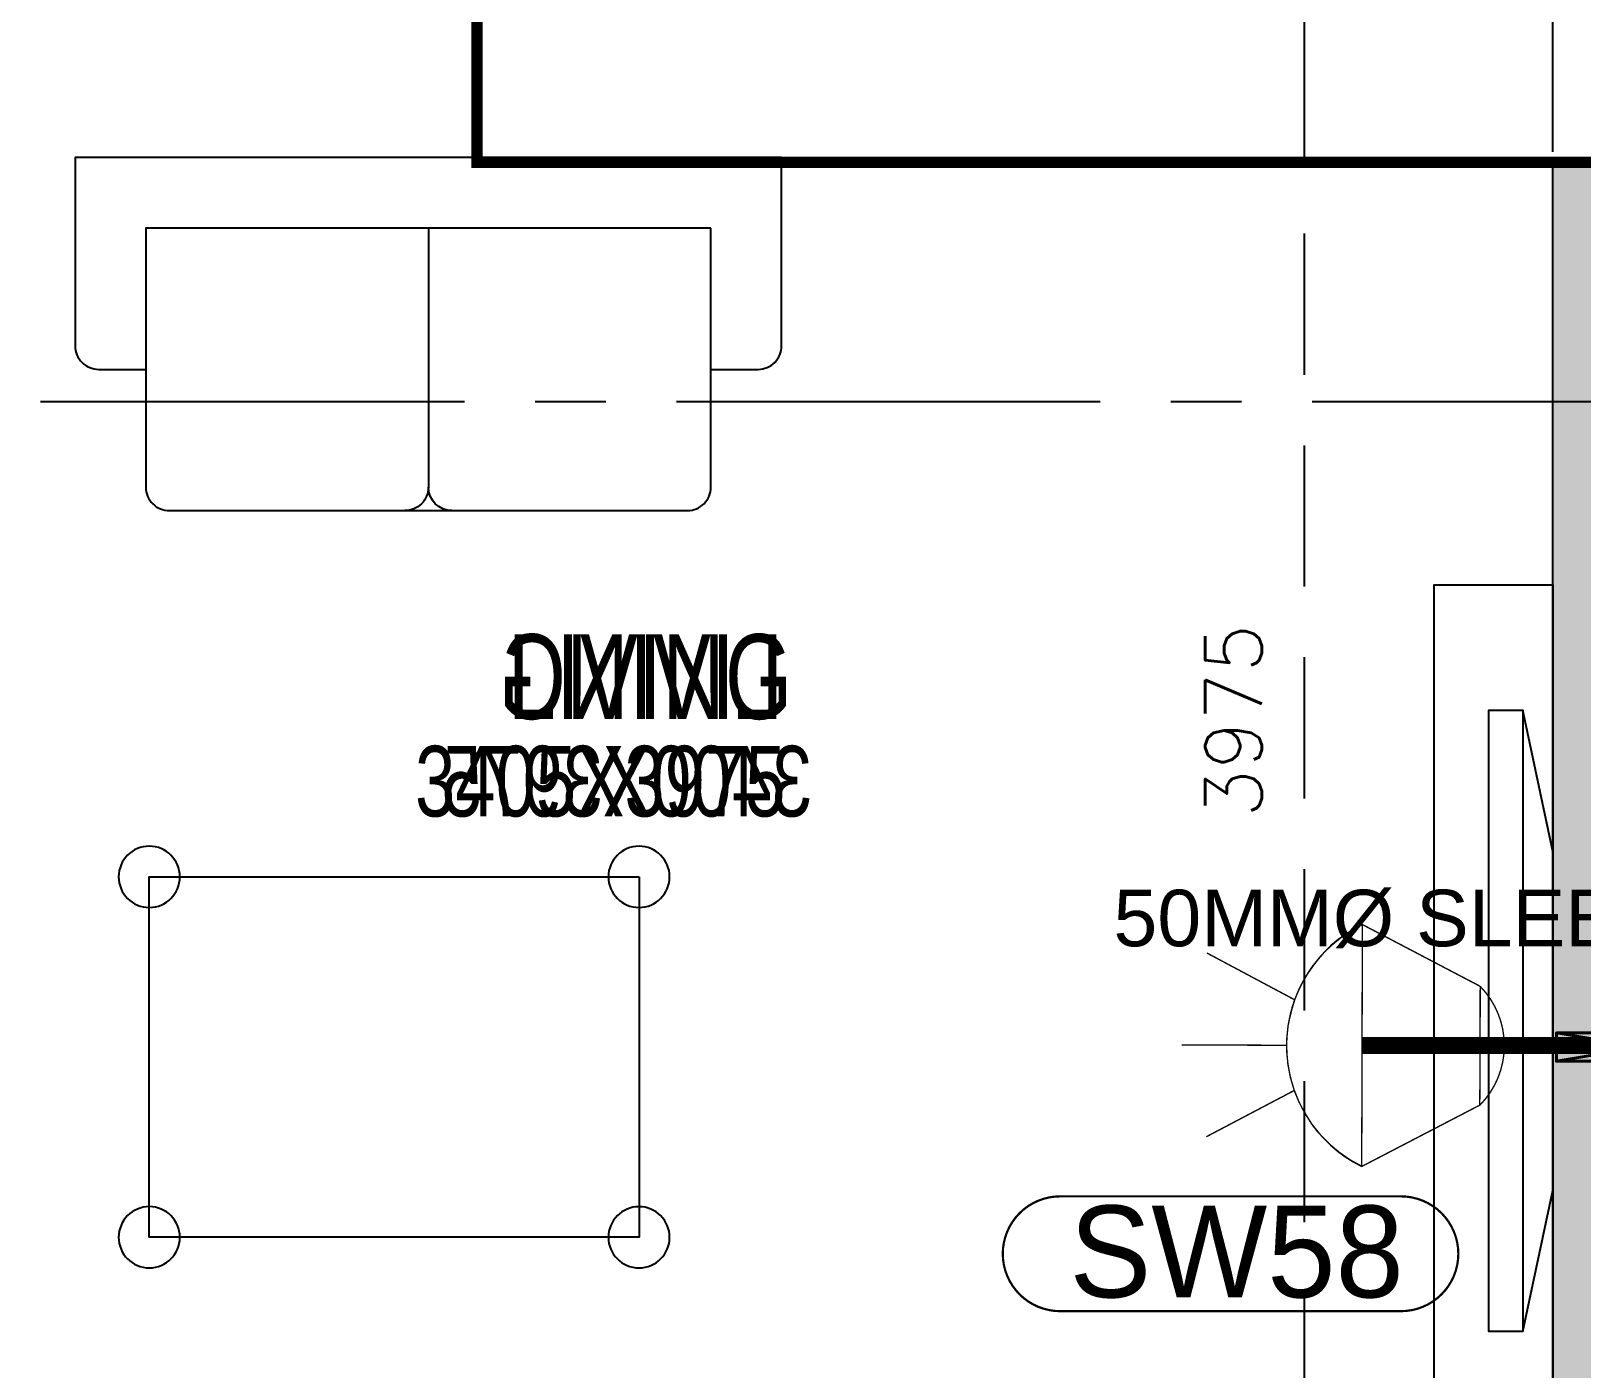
# Model space of a CAD drawing. Header units: millimetres. Extents: x 1135099 to 1230264, y -5736945 to -5695799.
# Drawn here: x 1207058 to 1209802, y -5726609 to -5724241 of the extents above; entities that cross this region are included whole.
import ezdxf

# ---------------------------------------------------------------- set-up
doc = ezdxf.new("R2010")
doc.units = ezdxf.units.MM
doc.header["$LTSCALE"] = 1000
doc.header["$MEASUREMENT"] = 0
for name, pattern in [('2BHK-A - FRONT$1$AUDIT_D_120904163729-0', [0]), ('AUDIT_D_120904163729-0', [0]), ('T8(T9 IS SIMILAR) - DIMENSION & TEXTING$0$( Hidden )', [0.375, 0.25, -0.125]), ('T8(T9 IS SIMILAR) - DIMENSION & TEXTING$0$3BHK-D$0$HIDDEN', [0.375, 0.25, -0.125]), ('T8(T9 IS SIMILAR) - DIMENSION & TEXTING$0$HIDDEN', [0.375, 0.25, -0.125]), ('T8(T9 IS SIMILAR) - DIMENSION & TEXTING$1$AUDIT_D_120904163729-0', [0]), ('T8(T9 IS SIMILAR)$0$$0$HIDDEN', [0.375, 0.25, -0.125]), ('T8_REFUGE COLUMNS$0$CENTER2', [1.125, 0.75, -0.125, 0.125, -0.125])]:
    doc.linetypes.add(name, pattern=pattern)
doc.layers.get('0').update_dxf_attribs({"linetype": 'AUDIT_D_120904163729-0'})
for name, color, linetype in [('2BHK-A - FRONT$0$a-furniture', 8, 'Continuous'), ('2BHK-A - FRONT$1$A-HATCH -160', 251, '2BHK-A - FRONT$1$AUDIT_D_120904163729-0'), ('T8(T9 IS SIMILAR) - DIMENSION & TEXTING$0$A-DIMENSIONS', 2, 'T8(T9 IS SIMILAR) - DIMENSION & TEXTING$0$HIDDEN'), ('T8(T9 IS SIMILAR) - DIMENSION & TEXTING$0$A-FIRE FIGHTING', 7, 'T8(T9 IS SIMILAR) - DIMENSION & TEXTING$1$AUDIT_D_120904163729-0'), ('T8(T9 IS SIMILAR)$0$S-BEAM', 20, 'T8(T9 IS SIMILAR)$0$$0$HIDDEN'), ('T8_REFUGE COLUMNS$0$A-CENTERLINE', 193, 'T8_REFUGE COLUMNS$0$CENTER2'), ('T8_REFUGE COLUMNS$1$A-RCC COLS', 3, 'Continuous'), ('T8_TYPICAL COLUMNS$0$A-RCC COLS', 3, 'Continuous')]:
    doc.layers.add(name, color=color, linetype=linetype)
for name, color, linetype, lineweight in [('2BHK-A - FRONT$0$a-Text', 4, 'Continuous', 0), ('2BHK-A - FRONT$0$a-TEXT -R SIZE', 4, 'Continuous', 0), ('T8(T9 IS SIMILAR) - DIMENSION & TEXTING$0$U-IPD-WS-FIRE', 1, 'Continuous', 40), ('T8(T9 IS SIMILAR) - DIMENSION & TEXTING$0$U-IPD-WS-SP', 1, 'Continuous', 5), ('T8(T9 IS SIMILAR) - DIMENSION & TEXTING$0$U-IPD-WS-TEXT', 7, 'Continuous', 0), ('T8(T9 IS SIMILAR) - DIMENSION & TEXTING$1$a-Text', 4, 'Continuous', 0), ('T8(T9 IS SIMILAR) - DIMENSION & TEXTING$1$a-TEXT -R SIZE', 4, 'Continuous', 0), ('T8(T9 IS SIMILAR)$0$D&W', 8, 'Continuous', 25), ('T8_REFUGE COLUMNS$0$A-COLUMN NO size reduce', 81, 'Continuous', 25)]:
    doc.layers.add(name, color=color, linetype=linetype, lineweight=lineweight)
doc.layers.add('A-RERA CARPET AREA', color=30, linetype='Continuous', plot=False)
doc.layers.add('T8(T9 IS SIMILAR) - DIMENSION & TEXTING$0$U-IPD-SP-SLEV-50', color=7, linetype='T8(T9 IS SIMILAR) - DIMENSION & TEXTING$0$3BHK-D$0$HIDDEN', lineweight=40, true_color=0x2f0dd9)
doc.layers.add('T8_REFUGE COLUMNS$1$COL-HATCH', color=7, linetype='Continuous', lineweight=25, true_color=0xa3a3a3)
doc.styles.add('2BHK-A - FRONT$0$ARIAL ARROW', font='swisscl.ttf')
doc.styles.add('T8(T9 IS SIMILAR) - DIMENSION & TEXTING$0$arial', font='sanss___.ttf')
doc.styles.add('T8(T9 IS SIMILAR) - DIMENSION & TEXTING$0$Romans 1', font='romans.shx', dxfattribs={"height": 100})
doc.styles.add('T8(T9 IS SIMILAR) - DIMENSION & TEXTING$1$ARIAL ARROW', font='swisscl.ttf')
doc.styles.add('T8_REFUGE COLUMNS$0$STANDARD', font='GOTHIC.TTF')
doc.dimstyles.new('T8(T9 IS SIMILAR) - DIMENSION & TEXTING$0$ALPINE S', dxfattribs={"dimscale": 0, "dimtxt": 100, "dimasz": 75, "dimexe": 0, "dimexo": 0, "dimgap": 75, "dimtad": 1, "dimdec": 0, "dimzin": 0, "dimdsep": 46, "dimtxsty": 'T8(T9 IS SIMILAR) - DIMENSION & TEXTING$0$Romans 1', "dimblk": 'T8(T9 IS SIMILAR) - DIMENSION & TEXTING$0$_ArchTick', "dimcen": 0.09, "dimclrd": 256, "dimclre": 256, "dimclrt": 7, "dimadec": 0, "dimazin": 0, "dimtfac": 1, "dimtdec": 0, "dimtofl": 0, "dimtmove": 1, "dimatfit": 0, "dimldrblk": 'T8(T9 IS SIMILAR) - DIMENSION & TEXTING$0$_Open90', "dimfxl": 1, "dimtolj": 1, "dimtzin": 0, "dimarcsym": 0})

# ---------------------------------------------------------------- blocks, each defined once
blk = doc.blocks.new('T8(T9 IS SIMILAR) - DIMENSION & TEXTING$0$_ArchTick')
at = {"color": 0, "linetype": 'ByBlock', "const_width": 0.15}
blk.add_lwpolyline([(-0.5, -0.5), (0.5, 0.5)], dxfattribs=at)
blk = doc.blocks.new('*D551')
at = {"layer": 'T8(T9 IS SIMILAR) - DIMENSION & TEXTING$0$A-DIMENSIONS', "linetype": 'T8(T9 IS SIMILAR) - DIMENSION & TEXTING$0$HIDDEN', "lineweight": -2, "transparency": 16777216}
for p, q in [((1209602.3, -5723474.4), (1209310.8, -5723474.4)), ((1209504.8, -5727449.6), (1209310.8, -5727449.6))]:
    blk.add_line(p, q, dxfattribs=at)
at = {"layer": 'T8(T9 IS SIMILAR) - DIMENSION & TEXTING$0$A-DIMENSIONS', "lineweight": -2, "transparency": 16777216}
blk.add_line((1209310.8, -5723474.4), (1209310.8, -5727449.6), dxfattribs=at)
at = {"layer": 'T8(T9 IS SIMILAR) - DIMENSION & TEXTING$0$A-DIMENSIONS', "linetype": 'ByBlock', "lineweight": -2, "transparency": 16777216, "xscale": 75, "yscale": 75, "zscale": 75}
for p, rotation in [((1209310.8, -5723474.4), 90), ((1209310.8, -5727449.6), 270)]:
    blk.add_blockref('T8(T9 IS SIMILAR) - DIMENSION & TEXTING$0$_ArchTick', p, dxfattribs=dict(at, rotation=rotation))
at = {"layer": 'T8(T9 IS SIMILAR) - DIMENSION & TEXTING$0$A-DIMENSIONS', "color": 7, "linetype": 'ByBlock', "transparency": 16777216, "insert": (1209185.8, -5725462), "char_height": 100, "attachment_point": 5, "rotation": 90, "style": 'T8(T9 IS SIMILAR) - DIMENSION & TEXTING$0$Romans 1'}
blk.add_mtext('\\A1;3975', dxfattribs=at)
blk = doc.blocks.new('T8(T9 IS SIMILAR) - DIMENSION & TEXTING$0$_Open90')
at = {"color": 0, "linetype": 'ByBlock', "lineweight": -2}
for p, q in [((-0.5, 0.5), (0, 0)), ((0, 0), (-1, 0)), ((0, 0), (-0.5, -0.5))]:
    blk.add_line(p, q, dxfattribs=at)
blk = doc.blocks.new('T8(T9 IS SIMILAR) - DIMENSION & TEXTING$0$SIDE SPRINKLER')
at = {"layer": 'T8(T9 IS SIMILAR) - DIMENSION & TEXTING$0$U-IPD-WS-SP', "const_width": 3, "elevation": 0}
for points in [[(-6847.2, -87791.6), (-7102.7, -87925.5)], [(-6700.4, -87955.9), (-6510.2, -87854.9)], [(-6683.5, -88053.8), (-6456.1, -88053.8)], [(-6700.2, -88152.7), (-6509.9, -88253.3)], [(-6847.2, -88315.9), (-7102.7, -88183.1)]]:
    blk.add_lwpolyline(points, dxfattribs=at)
for points in [[(-6847.2, -87791.6, 0.000405), (-6846.7, -88316.2, 0.623274), (-6846.7, -87792.3, 0.617961)], [(-7102.7, -87925.2, 0.001274), (-7102.7, -88183.1, -0.409371), (-7102.7, -87925.2, -0.617961)]]:
    blk.add_lwpolyline(points, format="xyb", dxfattribs=at)
at = {"layer": 'T8(T9 IS SIMILAR) - DIMENSION & TEXTING$0$U-IPD-WS-SP'}
for centre, start, end in [((-6975.2, -88053.8), 296.0387, 63.9613), ((-6975.2, -88053.8), 0, 63.9613), ((-6975.2, -88054.2), 296.1316, 0.0929)]:
    blk.add_arc(centre, 291.8, start, end, dxfattribs=at)
blk = doc.blocks.new('T8(T9 IS SIMILAR) - DIMENSION & TEXTING$0$A$C7A147FD6')
at = {"layer": 'T8(T9 IS SIMILAR) - DIMENSION & TEXTING$0$U-IPD-SP-SLEV-50', "linetype": 'ByBlock', "elevation": -0.6}
blk.add_lwpolyline([(2605, -10640.4), (2305, -10640.4), (2305, -10690.4), (2605, -10690.4), (2605, -10640.4), (2305, -10690.4), (2605, -10690.4), (2305, -10640.4)], dxfattribs=at)
at = {"layer": 'T8(T9 IS SIMILAR) - DIMENSION & TEXTING$0$U-IPD-WS-FIRE', "color": 223, "linetype": 'T8(T9 IS SIMILAR) - DIMENSION & TEXTING$0$( Hidden )', "ltscale": 2, "true_color": 0xbd59b9, "const_width": 30, "elevation": -0.6}
blk.add_lwpolyline([(1960.6, -10662.3), (2655.5, -10662.3), (2655.2, -9339), (3870.6, -9340.5)], dxfattribs=at)
at = {"layer": 'T8(T9 IS SIMILAR) - DIMENSION & TEXTING$0$U-IPD-WS-FIRE', "xscale": 0.8162240268536687, "yscale": 0.8162240268536687, "zscale": 0.8162240268536687, "rotation": 179.7971398992313}
blk.add_blockref('T8(T9 IS SIMILAR) - DIMENSION & TEXTING$0$SIDE SPRINKLER', (-3882.2, -82514, -0.6), dxfattribs=at)
at = {"layer": 'T8(T9 IS SIMILAR) - DIMENSION & TEXTING$0$U-IPD-WS-TEXT', "insert": (2600.1, -10386.9, -1), "char_height": 100, "attachment_point": 3, "rotation": 0.0001, "style": 'T8(T9 IS SIMILAR) - DIMENSION & TEXTING$0$arial'}
blk.add_mtext_dynamic_manual_height_columns('50MM%%C SLEEVE', width=1876.047, gutter_width=0.75, heights=[0], dxfattribs=at)
blk = doc.blocks.new('T8_REFUGE COLUMNS')
at = {"layer": 'T8_REFUGE COLUMNS$1$COL-HATCH', "linetype": 'ByBlock'}
h = blk.add_hatch(color=256, dxfattribs=at)
h.dxf.hatch_style = 1
h.paths.add_polyline_path([(1210052.1, -5727009.9), (1209752.1, -5727009.9), (1209752.1, -5724474.9), (1210052.1, -5724474.9)])
at = {"layer": 'T8_REFUGE COLUMNS$0$A-CENTERLINE'}
blk.add_line((1217951.3, -5724897.4), (1182156.9, -5724897.4), dxfattribs=at)
at = {"layer": 'T8_REFUGE COLUMNS$0$A-COLUMN NO size reduce', "linetype": 'ByBlock', "const_width": 3.9}
blk.add_lwpolyline([(1208880.5, -5726506.9, -1), (1208880.5, -5726303.7), (1209483.4, -5726303.7, -1), (1209483.4, -5726506.9)], format="xyb", close=True, dxfattribs=at)
at = {"layer": 'T8_REFUGE COLUMNS$1$A-RCC COLS', "linetype": 'ByBlock'}
blk.add_lwpolyline([(1210052.1, -5727009.9), (1209752.1, -5727009.9), (1209752.1, -5724474.9), (1210052.1, -5724474.9)], close=True, dxfattribs=at)
at = {"layer": 'T8_REFUGE COLUMNS$0$A-COLUMN NO size reduce', "linetype": 'ByBlock', "insert": (1208896.8, -5726320), "char_height": 162.5, "attachment_point": 1, "style": 'T8_REFUGE COLUMNS$0$STANDARD'}
blk.add_mtext_dynamic_manual_height_columns('SW58', width=444.685, gutter_width=500, heights=[0], dxfattribs=at)
blk = doc.blocks.new('T8_TYPICAL COLUMNS')
at = {"layer": 'T8_TYPICAL COLUMNS$0$A-RCC COLS', "linetype": 'ByBlock'}
blk.add_blockref('T8_REFUGE COLUMNS', (0, 0), dxfattribs=at)
blk = doc.blocks.new('2BHK-A - FRONT$0$A$C7BF77BFD')
at = {"layer": '2BHK-A - FRONT$0$a-furniture'}
for p, q in [((-300, 1078.1), (-246.9, 1328.1)), ((-300, 1078.1), (-300, 478.1)), ((-246.9, 228.1), (-300, 478.1))]:
    blk.add_line(p, q, dxfattribs=at)
for points in [[(-300, 1550), (-300, 0), (-90, 0), (-90, 1550)], [(-246.9, 228.1), (-186.9, 228.1), (-186.9, 1328.1), (-246.9, 1328.1)]]:
    blk.add_lwpolyline(points, close=True, dxfattribs=at)
blk = doc.blocks.new('2BHK-A - FRONT')
at = {"layer": '2BHK-A - FRONT$1$A-HATCH -160', "linetype": 'ByBlock'}
h = blk.add_hatch(dxfattribs=at)
h.set_pattern_fill('ANSI32', color=256, scale=150)
h.set_pattern_definition([(45, (0, -0.55), (-39.77475644, 39.77475644), []), (45, (26.517, -0.55), (-39.77475644, 39.77475644), [])])
h.paths.add_polyline_path([(1145269.9, -5728524.2), (1145269.9, -5728684.2), (1144639.8, -5728684.2), (1144639.8, -5726829.5), (1144799.8, -5726829.5), (1144799.8, -5728524.2)])
h.paths.add_polyline_path([(1148934.5, -5727449.8), (1148934.5, -5727609.8), (1147999.5, -5727609.8), (1147999.5, -5727009.5), (1148159.5, -5727009.5), (1148159.5, -5727449.8)])
h.paths.add_polyline_path([(1147999.5, -5728684.2), (1147999.5, -5728524.2), (1147369.9, -5728524.2), (1147369.9, -5728684.2)])
edge = h.paths.add_edge_path()
edge.add_line((1151334.5, -5727449.8), (1151779.5, -5727449.8))
edge.add_line((1151779.5, -5727449.8), (1151779.5, -5727609.8))
edge.add_line((1151704.5, -5727609.8), (1151334.5, -5727609.8))
edge.add_line((1151334.5, -5727609.8), (1151334.5, -5727449.8))
h.paths.add_polyline_path([(1146264.5, -5719573.8), (1146424.5, -5719573.8), (1146424.5, -5719224.6), (1146264.5, -5719224.6)])
h.paths.add_polyline_path([(1145549.4, -5721834.4), (1145788.9, -5721834.4), (1145790, -5721674.6), (1145549.4, -5721674.6)])
h.paths.add_polyline_path([(1145949.5, -5721924.2), (1145949.5, -5722524.6), (1145789.5, -5722524.6), (1145789.5, -5721924.2)])
h.paths.add_polyline_path([(1144599.5, -5721924.6), (1144759.5, -5721924.6), (1144762, -5722524.6), (1144602, -5722524.6)])
h.paths.add_polyline_path([(1144599.5, -5723474.6), (1144599.5, -5723174.6), (1144759.5, -5723174.6), (1144759.5, -5723314.6), (1145789.5, -5723314.6), (1145789.5, -5723174.6), (1145949.5, -5723174.6), (1145949.5, -5723474.2)])
at = {"layer": '2BHK-A - FRONT$0$a-furniture'}
blk.add_line((1150289.3, -5724589.7), (1150289.3, -5725048.1), dxfattribs=at)
blk.add_line((1150289.3, -5724589.7), (1150289.3, -5725048.1), dxfattribs=at)
blk.add_lwpolyline([(1149789.3, -5724839.7), (1149705.9, -5724839.7, -0.414214), (1149664.3, -5724798.1), (1149664.3, -5724464.7), (1150914.3, -5724464.7), (1150914.3, -5724798.1, -0.414214), (1150872.6, -5724839.7), (1150789.3, -5724839.7)], format="xyb", dxfattribs=at)
blk.add_lwpolyline([(1149789.3, -5724589.7), (1150789.3, -5724589.7), (1150789.3, -5725048.1, -0.414214), (1150747.6, -5725089.7), (1149830.9, -5725089.7, -0.414214), (1149789.3, -5725048.1)], format="xyb", close=True, dxfattribs=at)
blk.add_lwpolyline([(1149916.6, -5725737.8), (1149916.6, -5726375.8), (1150783.2, -5726375.7), (1150783.2, -5725737.8)], close=True, dxfattribs=at)
for centre in [(1149916.6, -5725737.8), (1150783.2, -5725737.8), (1149916.6, -5726375.8), (1150783.2, -5726375.7)]:
    blk.add_circle(centre, 54.2, dxfattribs=at)
for centre, start, end in [((1150247.6, -5725048.1, 0), 270.0002, 0.0002), ((1150330.9, -5725048.1, 0), 179.9998, 269.9998)]:
    blk.add_arc(centre, 41.7, start, end, dxfattribs=at)
at = {"layer": '2BHK-A - FRONT$0$a-furniture', "extrusion": (-0.000159294, 0.000512155, 1), "rotation": 359.9999999999999}
blk.add_blockref('2BHK-A - FRONT$0$A$C7BF77BFD', (1148599.5, -5726770, -3116), dxfattribs=at)
at = {"layer": '2BHK-A - FRONT$0$a-Text', "style": '2BHK-A - FRONT$0$ARIAL ARROW'}
blk.add_text('LIVING', height=150, dxfattribs=at).set_placement((1149660.9, -5725458.6))
at = {"layer": '2BHK-A - FRONT$0$a-TEXT -R SIZE', "color": 2, "style": '2BHK-A - FRONT$0$ARIAL ARROW'}
blk.add_text('3400X3975', height=125, dxfattribs=at).set_placement((1149610.3, -5725631))
blk = doc.blocks.new('T8(T9 IS SIMILAR)')
at = {"layer": 'T8(T9 IS SIMILAR)$0$S-BEAM'}
blk.add_line((1209751.9, -5723473.6, 0.1), (1209751.9, -5724455, 0.1), dxfattribs=at)
at = {"layer": 'T8(T9 IS SIMILAR)$0$D&W', "linetype": 'ByBlock'}
blk.add_blockref('T8_TYPICAL COLUMNS', (0, 0), dxfattribs=at)
at = {"layer": 'T8(T9 IS SIMILAR)$0$D&W', "linetype": 'ByBlock', "xscale": -1}
blk.add_blockref('2BHK-A - FRONT', (2358051.8, -0.4), dxfattribs=at)
blk = doc.blocks.new('T8(T9 IS SIMILAR) - DIMENSION & TEXTING')
at = {"layer": 'T8(T9 IS SIMILAR) - DIMENSION & TEXTING$0$A-FIRE FIGHTING', "linetype": 'ByBlock'}
blk.add_blockref('T8(T9 IS SIMILAR) - DIMENSION & TEXTING$0$A$C7A147FD6', (1207452.3, -5715374), dxfattribs=at)
at = {"layer": 'T8(T9 IS SIMILAR) - DIMENSION & TEXTING$1$a-Text', "style": 'T8(T9 IS SIMILAR) - DIMENSION & TEXTING$1$ARIAL ARROW'}
blk.add_text('LIVING', height=150, dxfattribs=at).set_placement((1207901.2, -5725458.7))
at = {"layer": 'T8(T9 IS SIMILAR) - DIMENSION & TEXTING$1$a-TEXT -R SIZE', "color": 2, "style": 'T8(T9 IS SIMILAR) - DIMENSION & TEXTING$1$ARIAL ARROW'}
blk.add_text('3405X3975', height=125, dxfattribs=at).set_placement((1207737.5, -5725631.2))
at = {"layer": 'T8(T9 IS SIMILAR) - DIMENSION & TEXTING$0$A-DIMENSIONS', "linetype": 'ByBlock'}
dim = blk.add_linear_dim(base=(1209310.8, -5727449.6), p1=(1209602.3, -5723474.4), p2=(1209504.8, -5727449.6), angle=90, dimstyle='T8(T9 IS SIMILAR) - DIMENSION & TEXTING$0$ALPINE S', override={"dimscale": 1, "dimfxl": 5, "dimarcsym": 1}, dxfattribs=at)
dim.commit()
dim.dimension.update_dxf_attribs({"geometry": '*D551', "text_midpoint": (1209185.8, -5725462)})

msp = doc.modelspace()

# ---------------------------------------------------------------- linework, layer by layer
at = {"layer": 'A-RERA CARPET AREA', "const_width": 20, "elevation": 0.4}
msp.add_lwpolyline([(1207846.9, -5723373.8), (1207846.9, -5724473.8), (1210047.2, -5724473.7), (1210046.7, -5728522.5), (1213246.8, -5728523.1), (1213246.8, -5727424.2), (1216797.4, -5727424.2), (1216797.3, -5723474.1), (1215897.3, -5723474.3), (1215897.2, -5721923.9), (1213446.8, -5721923.9), (1213446.8, -5723474), (1212097.1, -5723474), (1212097.1, -5721923.8), (1211626.9, -5721923.8), (1211626.9, -5721674.5), (1210812.2, -5721674.5), (1210811.9, -5719224.1), (1208006.4, -5719224.5), (1208007, -5723373.8)], close=True, dxfattribs=at)

# ---------------------------------------------------------------- next in the draw order: block references
at = {"linetype": 'ByBlock'}
msp.add_blockref('T8(T9 IS SIMILAR)', (-1.4, 0.2, -0.6), dxfattribs=at)

# ---------------------------------------------------------------- next in the draw order: block references
msp.add_blockref('T8(T9 IS SIMILAR) - DIMENSION & TEXTING', (0, 0), dxfattribs=at)

doc.saveas('drawing.dxf')
